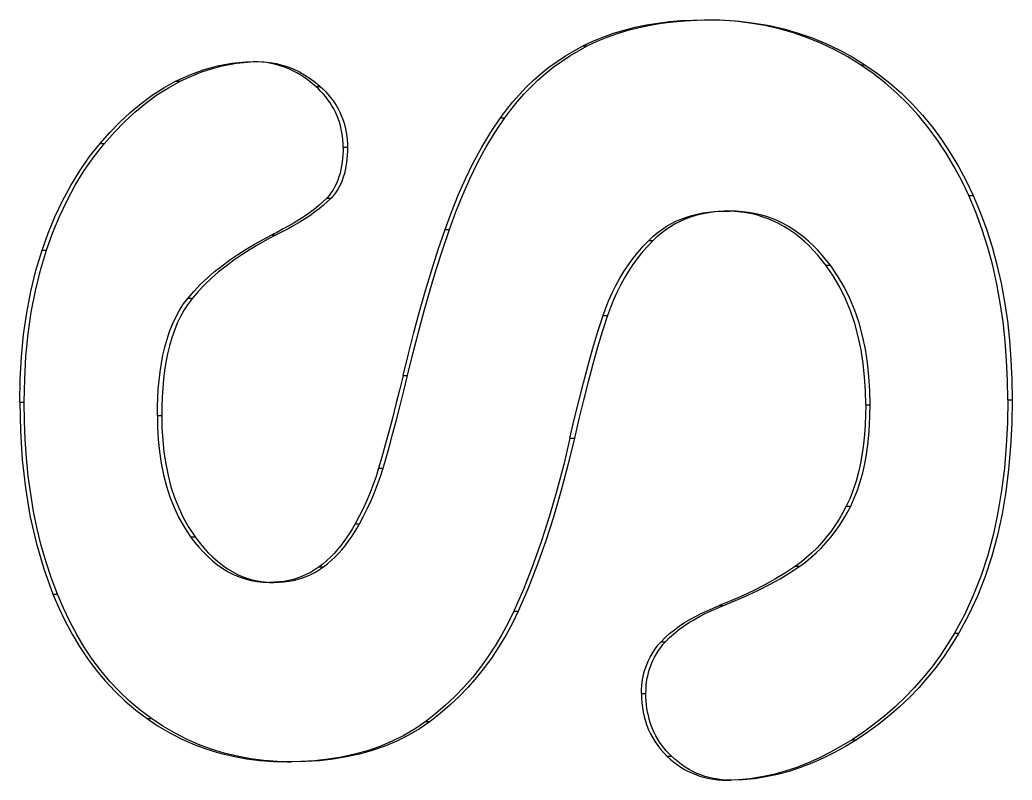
# Model space of a CAD drawing. Extents: x 0 to 203, y 0 to 348.
# Drawn here: x 15.26 to 19.579, y 244.823 to 248.129 of the extents above; entities that cross this region are included whole.
import ezdxf

# ---------------------------------------------------------------- set-up
doc = ezdxf.new("R2010")
doc.units = 0
doc.layers.add('-15N-THT. THIẾT BỊ ĐÓNG MỞ', color=40, linetype='CONTINUOUS')

# ---------------------------------------------------------------- blocks, each defined once
blk = doc.blocks.new('06 - N - SC VSD CHIẾU HÔNG ATV630U07~55N4')
at = {"layer": '-15N-THT. THIẾT BỊ ĐÓNG MỞ'}
for p, q in [((-184.9625, 74.1153), (-184.9122, 74.1214)), ((-184.9464, 74.1149), (-184.8959, 74.1212)), ((-184.9122, 74.1214), (-184.8615, 74.1258)), ((-184.8959, 74.1212), (-184.8445, 74.1256)), ((-184.8615, 74.1258), (-184.8102, 74.1283)), ((-184.8445, 74.1256), (-184.7923, 74.1282)), ((-184.8102, 74.1283), (-184.7586, 74.1291)), ((-184.7923, 74.1282), (-184.7395, 74.1291)), ((-184.6924, 74.1276), (-184.7586, 74.1291)), ((-184.7395, 74.1291), (-184.6728, 74.1276)), ((-184.6268, 74.123), (-184.6924, 74.1276)), ((-184.6728, 74.1276), (-184.6069, 74.1229)), ((-184.5618, 74.1151), (-184.6268, 74.123)), ((-184.6069, 74.1229), (-184.5417, 74.115)), ((-185.1558, 74.0708), (-185.1089, 74.085)), ((-185.1385, 74.0702), (-185.0922, 74.0844)), ((-185.1089, 74.085), (-185.061, 74.0971)), ((-185.0922, 74.0844), (-185.0446, 74.0965)), ((-185.061, 74.0971), (-185.0121, 74.1072)), ((-185.0446, 74.0965), (-184.996, 74.1067)), ((-185.0121, 74.1072), (-184.9625, 74.1153)), ((-184.996, 74.1067), (-184.9464, 74.1149)), ((-184.4976, 74.1041), (-184.5618, 74.1151)), ((-184.5417, 74.115), (-184.4774, 74.1039)), ((-184.4343, 74.0897), (-184.4976, 74.1041)), ((-184.4774, 74.1039), (-184.4141, 74.0894)), ((-184.372, 74.072), (-184.4343, 74.0897)), ((-184.4141, 74.0894), (-184.352, 74.0717)), ((-185.289, 74.0156), (-185.2459, 74.0361)), ((-185.2699, 74.0156), (-185.2275, 74.0358)), ((-185.2459, 74.0361), (-185.2015, 74.0545)), ((-185.2275, 74.0358), (-185.1836, 74.0541)), ((-185.2015, 74.0545), (-185.1558, 74.0708)), ((-185.1836, 74.0541), (-185.1385, 74.0702)), ((-184.3108, 74.0509), (-184.372, 74.072)), ((-184.352, 74.0717), (-184.291, 74.0507)), ((-184.251, 74.0265), (-184.3108, 74.0509)), ((-184.291, 74.0507), (-184.2314, 74.0263)), ((-185.365, 73.9725), (-185.3275, 73.9949)), ((-185.3461, 73.9723), (-185.3085, 73.9948)), ((-185.3275, 73.9949), (-185.289, 74.0156)), ((-185.3085, 73.9948), (-185.2699, 74.0156)), ((-185.289, 74.0156), (-185.2699, 74.0156)), ((-184.1925, 73.9989), (-184.251, 74.0265)), ((-184.2314, 74.0263), (-184.1731, 73.9987)), ((-184.1356, 73.968), (-184.1925, 73.9989)), ((-184.1731, 73.9987), (-184.1164, 73.9679)), ((-186.8174, 73.9406), (-186.7862, 73.9444)), ((-186.7973, 73.9407), (-186.7665, 73.9444)), ((-186.7862, 73.9444), (-186.7552, 73.9467)), ((-186.7665, 73.9444), (-186.7357, 73.9467)), ((-186.7552, 73.9467), (-186.7242, 73.9475)), ((-186.7357, 73.9467), (-186.7051, 73.9475)), ((-186.7042, 73.947), (-186.7242, 73.9475)), ((-186.7242, 73.9475), (-186.7051, 73.9475)), ((-186.7051, 73.9475), (-186.6776, 73.9466)), ((-186.6843, 73.9455), (-186.7042, 73.947)), ((-186.6646, 73.9431), (-186.6843, 73.9455)), ((-186.6776, 73.9466), (-186.6506, 73.9438)), ((-186.6506, 73.9438), (-186.6239, 73.9393)), ((-185.4367, 73.9228), (-185.4014, 73.9484)), ((-185.4177, 73.9227), (-185.3825, 73.9483)), ((-185.4014, 73.9484), (-185.365, 73.9725)), ((-185.3825, 73.9483), (-185.3461, 73.9723)), ((-184.0803, 73.9339), (-184.1356, 73.968)), ((-184.1164, 73.9679), (-184.0611, 73.9339)), ((-187.002, 73.8887), (-186.9717, 73.9005)), ((-186.9818, 73.8891), (-186.9513, 73.901)), ((-186.9717, 73.9005), (-186.9412, 73.9112)), ((-186.9513, 73.901), (-186.9207, 73.9116)), ((-186.9412, 73.9112), (-186.9105, 73.9205)), ((-186.9207, 73.9116), (-186.8899, 73.9209)), ((-186.9105, 73.9205), (-186.8795, 73.9286)), ((-186.8899, 73.9209), (-186.8591, 73.9289)), ((-186.8795, 73.9286), (-186.8485, 73.9353)), ((-186.8591, 73.9289), (-186.8282, 73.9355)), ((-186.8485, 73.9353), (-186.8174, 73.9406)), ((-186.8282, 73.9355), (-186.7973, 73.9407)), ((-186.6451, 73.9397), (-186.6646, 73.9431)), ((-186.6258, 73.9352), (-186.6451, 73.9397)), ((-186.6068, 73.9298), (-186.6258, 73.9352)), ((-186.6239, 73.9393), (-186.5978, 73.9328)), ((-186.588, 73.9233), (-186.6068, 73.9298)), ((-186.5978, 73.9328), (-186.5722, 73.9246)), ((-186.5695, 73.9159), (-186.588, 73.9233)), ((-186.5722, 73.9246), (-186.5472, 73.9146)), ((-186.5514, 73.9075), (-186.5695, 73.9159)), ((-186.5337, 73.8982), (-186.5514, 73.9075)), ((-186.5472, 73.9146), (-186.5228, 73.9028)), ((-186.5228, 73.9028), (-186.4992, 73.8893)), ((-185.4709, 73.8955), (-185.4367, 73.9228)), ((-185.4517, 73.8956), (-185.4177, 73.9227)), ((-184.0251, 73.8957), (-184.0803, 73.9339)), ((-184.0803, 73.9339), (-184.0612, 73.9339)), ((-184.0611, 73.9339), (-184.0064, 73.896)), ((-187.1132, 73.8337), (-187.0615, 73.8618)), ((-187.0932, 73.8342), (-187.0423, 73.8618)), ((-187.0615, 73.8618), (-187.0319, 73.8758)), ((-187.0615, 73.8618), (-187.0423, 73.8618)), ((-187.0423, 73.8618), (-187.0122, 73.876)), ((-187.0319, 73.8758), (-187.002, 73.8887)), ((-187.0122, 73.876), (-186.9818, 73.8891)), ((-186.5164, 73.8881), (-186.5337, 73.8982)), ((-186.4996, 73.8771), (-186.5164, 73.8881)), ((-186.4832, 73.8653), (-186.4996, 73.8771)), ((-186.4992, 73.8893), (-186.4763, 73.8743)), ((-186.4673, 73.8528), (-186.4832, 73.8653)), ((-186.4763, 73.8743), (-186.4541, 73.8577)), ((-186.4541, 73.8577), (-186.4328, 73.8396)), ((-185.5354, 73.8365), (-185.5038, 73.8667)), ((-185.516, 73.8369), (-185.4845, 73.867)), ((-185.5038, 73.8667), (-185.4709, 73.8955)), ((-185.4845, 73.867), (-185.4517, 73.8956)), ((-183.9723, 73.8544), (-184.0251, 73.8957)), ((-184.0064, 73.896), (-183.9539, 73.855)), ((-187.1635, 73.8015), (-187.1132, 73.8337)), ((-187.143, 73.8024), (-187.0932, 73.8342)), ((-186.4519, 73.8396), (-186.4673, 73.8528)), ((-186.4403, 73.8288), (-186.4519, 73.8396)), ((-186.4519, 73.8396), (-186.4328, 73.8396)), ((-186.429, 73.8175), (-186.4403, 73.8288)), ((-186.4328, 73.8396), (-186.4209, 73.8286)), ((-186.4183, 73.8059), (-186.429, 73.8175)), ((-186.4209, 73.8286), (-186.4096, 73.8173)), ((-186.4096, 73.8173), (-186.3989, 73.8056)), ((-185.5656, 73.8049), (-185.5354, 73.8365)), ((-185.5462, 73.8053), (-185.516, 73.8369)), ((-183.9219, 73.8103), (-183.9723, 73.8544)), ((-183.9539, 73.855), (-183.9038, 73.8112)), ((-187.2122, 73.7656), (-187.1635, 73.8015)), ((-187.1914, 73.7669), (-187.143, 73.8024)), ((-186.4081, 73.7939), (-186.4183, 73.8059)), ((-186.3985, 73.7815), (-186.4081, 73.7939)), ((-186.3989, 73.8056), (-186.3886, 73.7935)), ((-186.3895, 73.7687), (-186.3985, 73.7815)), ((-186.3886, 73.7935), (-186.379, 73.781)), ((-186.379, 73.781), (-186.37, 73.7682)), ((-185.6221, 73.738), (-185.5946, 73.7721)), ((-185.6028, 73.7382), (-185.5751, 73.7724)), ((-185.5946, 73.7721), (-185.5656, 73.8049)), ((-185.5751, 73.7724), (-185.5462, 73.8053)), ((-183.8739, 73.7632), (-183.9219, 73.8103)), ((-183.9038, 73.8112), (-183.856, 73.7645)), ((-187.2841, 73.6855), (-187.2385, 73.7278)), ((-187.2593, 73.7263), (-187.2122, 73.7656)), ((-187.2385, 73.7278), (-187.1914, 73.7669)), ((-186.3811, 73.7556), (-186.3895, 73.7687)), ((-186.3734, 73.7421), (-186.3811, 73.7556)), ((-186.3663, 73.7283), (-186.3734, 73.7421)), ((-186.37, 73.7682), (-186.3617, 73.7551)), ((-186.3599, 73.714), (-186.3663, 73.7283)), ((-186.3617, 73.7551), (-186.354, 73.7417)), ((-186.354, 73.7417), (-186.3469, 73.728)), ((-186.3469, 73.728), (-186.3406, 73.7139)), ((-185.6483, 73.7027), (-185.6221, 73.738)), ((-185.6291, 73.7027), (-185.6028, 73.7382)), ((-183.8285, 73.7135), (-183.8739, 73.7632)), ((-183.856, 73.7645), (-183.8107, 73.715)), ((-187.3282, 73.6402), (-187.2841, 73.6855)), ((-187.3046, 73.6841), (-187.2593, 73.7263)), ((-186.3541, 73.6995), (-186.3599, 73.714)), ((-186.349, 73.6846), (-186.3541, 73.6995)), ((-186.3446, 73.6695), (-186.349, 73.6846)), ((-186.3406, 73.7139), (-186.3349, 73.6995)), ((-186.3349, 73.6995), (-186.3298, 73.6847)), ((-186.3298, 73.6847), (-186.3255, 73.6697)), ((-185.6902, 73.6404), (-185.6483, 73.7027)), ((-185.6705, 73.6413), (-185.6291, 73.7027)), ((-185.6483, 73.7027), (-185.6291, 73.7027)), ((-183.7857, 73.6611), (-183.8285, 73.7135)), ((-183.8107, 73.715), (-183.7679, 73.6629)), ((-187.3482, 73.6393), (-187.3046, 73.6841)), ((-186.341, 73.6542), (-186.3446, 73.6695)), ((-186.338, 73.6387), (-186.341, 73.6542)), ((-186.3255, 73.6697), (-186.3218, 73.6545)), ((-186.3218, 73.6545), (-186.3188, 73.639)), ((-185.7093, 73.577), (-185.6705, 73.6413)), ((-183.7455, 73.6063), (-183.7857, 73.6611)), ((-183.7679, 73.6629), (-183.7276, 73.6081)), ((-187.3901, 73.5921), (-187.3482, 73.6393)), ((-187.3709, 73.5921), (-187.3282, 73.6402)), ((-186.3357, 73.6231), (-186.338, 73.6387)), ((-186.3341, 73.6073), (-186.3357, 73.6231)), ((-186.3331, 73.5915), (-186.3341, 73.6073)), ((-186.3188, 73.639), (-186.3165, 73.6234)), ((-186.3165, 73.6234), (-186.3149, 73.6076)), ((-186.3149, 73.6076), (-186.314, 73.5917)), ((-185.7294, 73.5754), (-185.6902, 73.6404)), ((-183.7078, 73.5492), (-183.7455, 73.6063)), ((-183.7276, 73.6081), (-183.6898, 73.5509)), ((-187.4362, 73.5343), (-187.3901, 73.5921)), ((-187.4165, 73.5349), (-187.3709, 73.5921)), ((-187.3901, 73.5921), (-187.3709, 73.5921)), ((-186.333, 73.559), (-186.3338, 73.5424)), ((-186.3328, 73.5757), (-186.3331, 73.5915)), ((-186.3328, 73.5757), (-186.333, 73.559)), ((-186.3328, 73.5757), (-186.3136, 73.5757)), ((-186.3139, 73.5584), (-186.3147, 73.5414)), ((-186.314, 73.5917), (-186.3136, 73.5757)), ((-186.3136, 73.5757), (-186.3139, 73.5584)), ((-185.766, 73.5077), (-185.7294, 73.5754)), ((-185.7458, 73.5098), (-185.7093, 73.577)), ((-187.479, 73.4732), (-187.4362, 73.5343)), ((-187.459, 73.4744), (-187.4165, 73.5349)), ((-186.335, 73.526), (-186.3368, 73.5097)), ((-186.3338, 73.5424), (-186.335, 73.526)), ((-186.316, 73.5246), (-186.3179, 73.5081)), ((-186.3147, 73.5414), (-186.316, 73.5246)), ((-183.6727, 73.4899), (-183.7078, 73.5492)), ((-183.6898, 73.5509), (-183.6544, 73.4913)), ((-187.5184, 73.409), (-187.479, 73.4732)), ((-187.4983, 73.4107), (-187.459, 73.4744)), ((-186.3423, 73.4777), (-186.3461, 73.4621)), ((-186.3393, 73.4936), (-186.3423, 73.4777)), ((-186.3368, 73.5097), (-186.3393, 73.4936)), ((-186.3235, 73.476), (-186.3273, 73.4606)), ((-186.3204, 73.4919), (-186.3235, 73.476)), ((-186.3179, 73.5081), (-186.3204, 73.4919)), ((-185.8001, 73.4379), (-185.766, 73.5077)), ((-185.78, 73.4401), (-185.7458, 73.5098)), ((-183.64, 73.4287), (-183.6727, 73.4899)), ((-183.6544, 73.4913), (-183.6214, 73.4295)), ((-186.3558, 73.432), (-186.3618, 73.4176)), ((-186.3506, 73.4469), (-186.3558, 73.432)), ((-186.3461, 73.4621), (-186.3506, 73.4469)), ((-186.3371, 73.4308), (-186.3431, 73.4166)), ((-186.3318, 73.4455), (-186.3371, 73.4308)), ((-186.3273, 73.4606), (-186.3318, 73.4455)), ((-185.832, 73.3661), (-185.8001, 73.4379)), ((-185.812, 73.3681), (-185.78, 73.4401)), ((-183.6098, 73.3657), (-183.64, 73.4287)), ((-183.6214, 73.4295), (-183.5907, 73.3657)), ((-187.5546, 73.342), (-187.5184, 73.409)), ((-187.5344, 73.344), (-187.4983, 73.4107)), ((-186.3762, 73.3904), (-186.3846, 73.3777)), ((-186.3686, 73.4037), (-186.3762, 73.3904)), ((-186.3618, 73.4176), (-186.3686, 73.4037)), ((-186.3574, 73.3898), (-186.3657, 73.3773)), ((-186.3498, 73.4029), (-186.3574, 73.3898)), ((-186.3431, 73.4166), (-186.3498, 73.4029)), ((-187.5874, 73.2725), (-187.5546, 73.342)), ((-187.5674, 73.2744), (-187.5344, 73.344)), ((-186.4037, 73.3543), (-186.4204, 73.3377)), ((-186.3937, 73.3656), (-186.4037, 73.3543)), ((-186.4037, 73.3543), (-186.3846, 73.3543)), ((-186.3846, 73.3543), (-186.4004, 73.3385)), ((-186.3846, 73.3777), (-186.3937, 73.3656)), ((-186.3747, 73.3654), (-186.3846, 73.3543)), ((-186.3657, 73.3773), (-186.3747, 73.3654)), ((-185.8615, 73.2926), (-185.832, 73.3661)), ((-185.8419, 73.2939), (-185.812, 73.3681)), ((-183.5786, 73.2921), (-183.6098, 73.3657)), ((-183.6098, 73.3657), (-183.5907, 73.3657)), ((-183.5907, 73.3657), (-183.5599, 73.2931)), ((-186.4578, 73.3058), (-186.4783, 73.2905)), ((-186.4385, 73.3216), (-186.4578, 73.3058)), ((-186.4366, 73.3074), (-186.4566, 73.2923)), ((-186.4204, 73.3377), (-186.4385, 73.3216)), ((-186.4178, 73.3228), (-186.4366, 73.3074)), ((-186.4004, 73.3385), (-186.4178, 73.3228)), ((-184.7429, 73.2929), (-184.7181, 73.2955)), ((-184.7181, 73.2955), (-184.693, 73.297)), ((-184.6744, 73.297), (-184.6998, 73.2955)), ((-184.693, 73.297), (-184.6678, 73.2975)), ((-184.6487, 73.2975), (-184.6744, 73.297)), ((-184.6405, 73.2969), (-184.6678, 73.2975)), ((-184.6678, 73.2975), (-184.6487, 73.2975)), ((-184.6214, 73.2969), (-184.6487, 73.2975)), ((-184.6134, 73.2949), (-184.6405, 73.2969)), ((-184.5944, 73.2949), (-184.6214, 73.2969)), ((-187.6169, 73.2008), (-187.5874, 73.2725)), ((-187.5972, 73.2021), (-187.5674, 73.2744)), ((-186.5221, 73.261), (-186.5451, 73.2468)), ((-186.5, 73.2628), (-186.5232, 73.2484)), ((-186.4998, 73.2755), (-186.5221, 73.261)), ((-186.4778, 73.2774), (-186.5, 73.2628)), ((-186.4783, 73.2905), (-186.4998, 73.2755)), ((-186.4566, 73.2923), (-186.4778, 73.2774)), ((-185.8891, 73.2176), (-185.8615, 73.2926)), ((-185.8699, 73.2176), (-185.8419, 73.2939)), ((-184.9057, 73.2421), (-184.8839, 73.253)), ((-184.8659, 73.2526), (-184.8874, 73.2417)), ((-184.8839, 73.253), (-184.8616, 73.2627)), ((-184.8438, 73.2622), (-184.8659, 73.2526)), ((-184.8616, 73.2627), (-184.8387, 73.2712)), ((-184.8211, 73.2707), (-184.8438, 73.2622)), ((-184.8387, 73.2712), (-184.8154, 73.2784)), ((-184.7978, 73.278), (-184.8211, 73.2707)), ((-184.8154, 73.2784), (-184.7916, 73.2844)), ((-184.774, 73.2841), (-184.7978, 73.278)), ((-184.7916, 73.2844), (-184.7674, 73.2892)), ((-184.7497, 73.289), (-184.774, 73.2841)), ((-184.7674, 73.2892), (-184.7429, 73.2929)), ((-184.7249, 73.2928), (-184.7497, 73.289)), ((-184.6998, 73.2955), (-184.7249, 73.2928)), ((-184.5866, 73.2916), (-184.6134, 73.2949)), ((-184.5677, 73.2916), (-184.5944, 73.2949)), ((-184.5601, 73.2868), (-184.5866, 73.2916)), ((-184.5414, 73.2869), (-184.5677, 73.2916)), ((-184.534, 73.2807), (-184.5601, 73.2868)), ((-184.5155, 73.2809), (-184.5414, 73.2869)), ((-184.5083, 73.2732), (-184.534, 73.2807)), ((-184.4901, 73.2734), (-184.5155, 73.2809)), ((-184.4832, 73.2642), (-184.5083, 73.2732)), ((-184.4651, 73.2646), (-184.4901, 73.2734)), ((-184.4586, 73.2539), (-184.4832, 73.2642)), ((-184.4407, 73.2545), (-184.4651, 73.2646)), ((-184.4345, 73.2422), (-184.4586, 73.2539)), ((-184.4168, 73.243), (-184.4407, 73.2545)), ((-183.5508, 73.2166), (-183.5786, 73.2921)), ((-183.5599, 73.2931), (-183.5323, 73.2185)), ((-186.5929, 73.2196), (-186.6175, 73.2065)), ((-186.5719, 73.2205), (-186.5973, 73.207)), ((-186.5687, 73.233), (-186.5929, 73.2196)), ((-186.5472, 73.2343), (-186.5719, 73.2205)), ((-186.5451, 73.2468), (-186.5687, 73.233)), ((-186.5232, 73.2484), (-186.5472, 73.2343)), ((-185.9186, 73.1306), (-185.8891, 73.2176)), ((-185.899, 73.1317), (-185.8699, 73.2176)), ((-185.8891, 73.2176), (-185.8699, 73.2176)), ((-184.9664, 73.2021), (-184.947, 73.2166)), ((-184.9281, 73.2164), (-184.9474, 73.202)), ((-184.947, 73.2166), (-184.9267, 73.2299)), ((-184.9081, 73.2297), (-184.9281, 73.2164)), ((-184.9267, 73.2299), (-184.9057, 73.2421)), ((-184.8874, 73.2417), (-184.9081, 73.2297)), ((-184.4111, 73.2293), (-184.4345, 73.2422)), ((-184.3935, 73.2302), (-184.4168, 73.243)), ((-184.3883, 73.215), (-184.4111, 73.2293)), ((-184.3708, 73.2161), (-184.3935, 73.2302)), ((-184.3662, 73.1995), (-184.3883, 73.215)), ((-184.3487, 73.2007), (-184.3708, 73.2161)), ((-183.5263, 73.1392), (-183.5508, 73.2166)), ((-183.5323, 73.2185), (-183.508, 73.142)), ((-187.6432, 73.1273), (-187.6169, 73.2008)), ((-187.624, 73.1273), (-187.5972, 73.2021)), ((-186.7185, 73.1531), (-186.6809, 73.1738)), ((-186.6626, 73.1734), (-186.7008, 73.1523)), ((-186.6809, 73.1738), (-186.6425, 73.1937)), ((-186.6234, 73.1937), (-186.6626, 73.1734)), ((-186.6175, 73.2065), (-186.6425, 73.1937)), ((-186.6425, 73.1937), (-186.6234, 73.1937)), ((-186.5973, 73.207), (-186.6234, 73.1937)), ((-185.0262, 73.1451), (-185.0025, 73.1698)), ((-184.9834, 73.1698), (-185.0069, 73.1453)), ((-185.0025, 73.1698), (-184.9849, 73.1865)), ((-185.0025, 73.1698), (-184.9834, 73.1698)), ((-184.9849, 73.1865), (-184.9664, 73.2021)), ((-184.9658, 73.1865), (-184.9834, 73.1698)), ((-184.9474, 73.202), (-184.9658, 73.1865)), ((-184.3448, 73.1828), (-184.3662, 73.1995)), ((-184.3273, 73.1841), (-184.3487, 73.2007)), ((-184.3241, 73.1651), (-184.3448, 73.1828)), ((-184.3064, 73.1663), (-184.3273, 73.1841)), ((-184.2862, 73.1474), (-184.3064, 73.1663)), ((-187.6699, 73.0391), (-187.6432, 73.1273)), ((-187.6503, 73.0406), (-187.624, 73.1273)), ((-187.6432, 73.1273), (-187.624, 73.1273)), ((-186.7911, 73.1086), (-186.7553, 73.1313)), ((-186.7379, 73.1303), (-186.7739, 73.1073)), ((-186.7553, 73.1313), (-186.7185, 73.1531)), ((-186.7008, 73.1523), (-186.7379, 73.1303)), ((-185.9467, 73.0421), (-185.9186, 73.1306)), ((-185.927, 73.044), (-185.899, 73.1317)), ((-185.0488, 73.1193), (-185.0262, 73.1451)), ((-185.0069, 73.1453), (-185.0293, 73.1197)), ((-184.3041, 73.1463), (-184.3241, 73.1651)), ((-184.2848, 73.1265), (-184.3041, 73.1463)), ((-184.2666, 73.1275), (-184.2862, 73.1474)), ((-184.2662, 73.1058), (-184.2848, 73.1265)), ((-184.2477, 73.1065), (-184.2666, 73.1275)), ((-183.5051, 73.0603), (-183.5263, 73.1392)), ((-183.508, 73.142), (-183.4868, 73.0637)), ((-186.8597, 73.06), (-186.826, 73.0848)), ((-186.8088, 73.0835), (-186.8423, 73.0586)), ((-186.826, 73.0848), (-186.7911, 73.1086)), ((-186.7739, 73.1073), (-186.8088, 73.0835)), ((-185.0907, 73.0643), (-185.0703, 73.0923)), ((-185.0507, 73.0929), (-185.0711, 73.0651)), ((-185.0703, 73.0923), (-185.0488, 73.1193)), ((-185.0293, 73.1197), (-185.0507, 73.0929)), ((-184.2483, 73.0843), (-184.2662, 73.1058)), ((-184.231, 73.062), (-184.2483, 73.0843)), ((-184.2295, 73.0847), (-184.2477, 73.1065)), ((-184.2119, 73.062), (-184.2295, 73.0847)), ((-187.692, 72.9483), (-187.6699, 73.0391)), ((-187.6722, 72.9509), (-187.6503, 73.0406)), ((-186.8921, 73.0341), (-186.8597, 73.06)), ((-186.8423, 73.0586), (-186.8745, 73.0328)), ((-185.9737, 72.9522), (-185.9467, 73.0421)), ((-185.9539, 72.9545), (-185.927, 73.044)), ((-185.1101, 73.0353), (-185.0907, 73.0643)), ((-185.0711, 73.0651), (-185.0903, 73.0363)), ((-184.1991, 73.0157), (-184.231, 73.062)), ((-184.231, 73.062), (-184.2119, 73.062)), ((-184.1803, 73.0162), (-184.2119, 73.062)), ((-183.4871, 72.9799), (-183.5051, 73.0603)), ((-183.4868, 73.0637), (-183.4687, 72.9838)), ((-186.9528, 72.979), (-186.9232, 73.0071)), ((-186.9052, 73.006), (-186.9344, 72.9782)), ((-186.9232, 73.0071), (-186.8921, 73.0341)), ((-186.8745, 73.0328), (-186.9052, 73.006)), ((-185.1452, 72.9744), (-185.1282, 73.0053)), ((-185.1282, 73.0053), (-185.1101, 73.0353)), ((-185.1085, 73.0065), (-185.1255, 72.9756)), ((-185.0903, 73.0363), (-185.1085, 73.0065)), ((-184.1706, 72.967), (-184.1991, 73.0157)), ((-184.1521, 72.9681), (-184.1803, 73.0162)), ((-187.6899, 72.8586), (-187.6722, 72.9509)), ((-186.9808, 72.9498), (-186.9528, 72.979)), ((-186.9344, 72.9782), (-186.9621, 72.9494)), ((-185.9996, 72.8612), (-185.9737, 72.9522)), ((-185.9798, 72.8635), (-185.9539, 72.9545)), ((-185.161, 72.9427), (-185.1452, 72.9744)), ((-185.1255, 72.9756), (-185.1413, 72.9439)), ((-184.1455, 72.9161), (-184.1706, 72.967)), ((-184.1271, 72.9178), (-184.1521, 72.9681)), ((-183.4721, 72.8982), (-183.4871, 72.9799)), ((-183.4687, 72.9838), (-183.4536, 72.9024)), ((-187.7097, 72.8552), (-187.692, 72.9483)), ((-187.0269, 72.8936), (-187.0072, 72.9195)), ((-187.0072, 72.9195), (-186.9808, 72.9498)), ((-187.0072, 72.9195), (-186.988, 72.9195)), ((-186.988, 72.9195), (-187.007, 72.8946)), ((-186.9621, 72.9494), (-186.988, 72.9195)), ((-185.1889, 72.8772), (-185.1755, 72.9103)), ((-185.1755, 72.9103), (-185.161, 72.9427)), ((-185.156, 72.9113), (-185.1695, 72.8778)), ((-185.1413, 72.9439), (-185.156, 72.9113)), ((-184.1238, 72.8631), (-184.1455, 72.9161)), ((-184.1055, 72.8655), (-184.1271, 72.9178)), ((-187.0608, 72.8367), (-187.0447, 72.866)), ((-187.0447, 72.866), (-187.0269, 72.8936)), ((-187.0244, 72.8679), (-187.0402, 72.8396)), ((-187.007, 72.8946), (-187.0244, 72.8679)), ((-185.2011, 72.8435), (-185.1889, 72.8772)), ((-185.1695, 72.8778), (-185.1819, 72.8435)), ((-184.087, 72.8113), (-184.1055, 72.8655)), ((-183.4601, 72.8155), (-183.4721, 72.8982)), ((-183.4536, 72.9024), (-183.4415, 72.8197)), ((-187.7231, 72.7601), (-187.7097, 72.8552)), ((-187.7035, 72.7637), (-187.6899, 72.8586)), ((-187.0752, 72.8059), (-187.0608, 72.8367)), ((-187.0402, 72.8396), (-187.0544, 72.8097)), ((-186.0244, 72.7691), (-185.9996, 72.8612)), ((-186.0048, 72.771), (-185.9798, 72.8635)), ((-185.2236, 72.7743), (-185.2011, 72.8435)), ((-185.1819, 72.8435), (-185.2037, 72.7769)), ((-185.2011, 72.8435), (-185.1819, 72.8435)), ((-184.1054, 72.8083), (-184.1238, 72.8631)), ((-187.0879, 72.7738), (-187.0752, 72.8059)), ((-187.0671, 72.7783), (-187.0783, 72.7457)), ((-187.0544, 72.8097), (-187.0671, 72.7783)), ((-184.0902, 72.7518), (-184.1054, 72.8083)), ((-184.0718, 72.7553), (-184.087, 72.8113)), ((-183.451, 72.7319), (-183.4601, 72.8155)), ((-183.4415, 72.8197), (-183.4322, 72.7357)), ((-187.7324, 72.6633), (-187.7231, 72.7601)), ((-187.713, 72.6665), (-187.7035, 72.7637)), ((-187.1087, 72.7062), (-187.0991, 72.7405)), ((-187.0991, 72.7405), (-187.0879, 72.7738)), ((-187.0783, 72.7457), (-187.0881, 72.7118)), ((-186.0484, 72.6761), (-186.0244, 72.7691)), ((-186.029, 72.6773), (-186.0048, 72.771)), ((-185.2454, 72.702), (-185.2236, 72.7743)), ((-185.2037, 72.7769), (-185.225, 72.7063)), ((-184.0781, 72.6941), (-184.0902, 72.7518)), ((-184.0596, 72.6977), (-184.0718, 72.7553)), ((-183.4322, 72.7357), (-183.4257, 72.6506)), ((-187.117, 72.6709), (-187.1087, 72.7062)), ((-187.0881, 72.7118), (-187.0966, 72.6768)), ((-185.2665, 72.627), (-185.2454, 72.702)), ((-185.225, 72.7063), (-185.2459, 72.6322)), ((-184.069, 72.6353), (-184.0781, 72.6941)), ((-184.0503, 72.6387), (-184.0596, 72.6977)), ((-183.4446, 72.6476), (-183.451, 72.7319)), ((-187.7379, 72.5652), (-187.7324, 72.6633)), ((-187.7186, 72.5672), (-187.713, 72.6665)), ((-187.1238, 72.6349), (-187.117, 72.6709)), ((-187.0966, 72.6768), (-187.1037, 72.6408)), ((-186.0717, 72.5823), (-186.0484, 72.6761)), ((-186.0526, 72.5823), (-186.029, 72.6773)), ((-183.4409, 72.5627), (-183.4446, 72.6476)), ((-183.4257, 72.6506), (-183.4218, 72.5644)), ((-187.1294, 72.5983), (-187.1238, 72.6349)), ((-187.1037, 72.6408), (-187.1095, 72.604)), ((-185.287, 72.55), (-185.2665, 72.627)), ((-185.2459, 72.6322), (-185.2665, 72.5551)), ((-184.0628, 72.5757), (-184.069, 72.6353)), ((-184.0439, 72.5785), (-184.0503, 72.6387)), ((-187.7397, 72.466), (-187.7379, 72.5652)), ((-187.7205, 72.466), (-187.7186, 72.5672)), ((-187.1339, 72.5612), (-187.1294, 72.5983)), ((-187.1142, 72.5663), (-187.1177, 72.5279)), ((-187.1095, 72.604), (-187.1142, 72.5663)), ((-186.0717, 72.5823), (-186.0872, 72.5194)), ((-186.0717, 72.5823), (-186.0526, 72.5823)), ((-186.0688, 72.5163), (-186.0526, 72.5823)), ((-184.0592, 72.5154), (-184.0628, 72.5757)), ((-184.0401, 72.517), (-184.0439, 72.5785)), ((-183.4397, 72.4773), (-183.4409, 72.5627)), ((-183.4218, 72.5644), (-183.4206, 72.4773)), ((-187.1395, 72.4858), (-187.1372, 72.5236)), ((-187.1372, 72.5236), (-187.1339, 72.5612)), ((-187.1177, 72.5279), (-187.1201, 72.4889)), ((-186.0872, 72.5194), (-186.1027, 72.4575)), ((-185.3069, 72.4713), (-185.287, 72.55)), ((-185.2665, 72.5551), (-185.2867, 72.4755)), ((-187.1408, 72.4476), (-187.1395, 72.4858)), ((-187.1201, 72.4889), (-187.1215, 72.4493)), ((-186.0848, 72.4522), (-186.0688, 72.5163)), ((-185.2867, 72.4755), (-185.3066, 72.3936)), ((-184.058, 72.4546), (-184.0592, 72.5154)), ((-184.0389, 72.4546), (-184.0401, 72.517)), ((-183.4397, 72.4773), (-183.4412, 72.3772)), ((-183.4397, 72.4773), (-183.4206, 72.4773)), ((-183.4206, 72.4773), (-183.4222, 72.3747)), ((-187.7397, 72.466), (-187.7371, 72.3404)), ((-187.7397, 72.466), (-187.7205, 72.466)), ((-187.7194, 72.3843), (-187.7205, 72.466)), ((-187.1412, 72.4092), (-187.1408, 72.4476)), ((-187.1215, 72.4493), (-187.122, 72.4092)), ((-186.1027, 72.4575), (-186.1182, 72.3968)), ((-186.1007, 72.3902), (-186.0848, 72.4522)), ((-185.3263, 72.3911), (-185.3069, 72.4713)), ((-184.058, 72.4546), (-184.0585, 72.4114)), ((-184.058, 72.4546), (-184.0389, 72.4546)), ((-184.0395, 72.4101), (-184.0389, 72.4546)), ((-187.1412, 72.4092), (-187.1402, 72.3564)), ((-187.1412, 72.4092), (-187.122, 72.4092)), ((-187.122, 72.4092), (-187.121, 72.3549)), ((-186.1182, 72.3968), (-186.1337, 72.3377)), ((-186.1163, 72.331), (-186.1007, 72.3902)), ((-185.3452, 72.3098), (-185.3263, 72.3911)), ((-185.3066, 72.3936), (-185.3261, 72.3098)), ((-184.0585, 72.4114), (-184.0603, 72.3686)), ((-184.0413, 72.3662), (-184.0395, 72.4101)), ((-187.7162, 72.3036), (-187.7194, 72.3843)), ((-187.1402, 72.3564), (-187.1372, 72.3041)), ((-187.121, 72.3549), (-187.1178, 72.3015)), ((-184.0603, 72.3686), (-184.0632, 72.3261)), ((-184.0444, 72.323), (-184.0413, 72.3662)), ((-183.4412, 72.3772), (-183.446, 72.2779)), ((-183.4222, 72.3747), (-183.4272, 72.2736)), ((-187.7371, 72.3404), (-187.7292, 72.2162)), ((-187.7106, 72.2238), (-187.7162, 72.3036)), ((-187.1372, 72.3041), (-187.132, 72.2523)), ((-186.1337, 72.3377), (-186.149, 72.2809)), ((-186.1313, 72.2753), (-186.1163, 72.331)), ((-185.3452, 72.3098), (-185.3726, 72.195)), ((-185.3261, 72.3098), (-185.3542, 72.1924)), ((-185.3452, 72.3098), (-185.3261, 72.3098)), ((-184.0632, 72.3261), (-184.0675, 72.2841)), ((-184.0488, 72.2806), (-184.0444, 72.323)), ((-187.1178, 72.3015), (-187.1124, 72.2491)), ((-186.149, 72.2809), (-186.1638, 72.2274)), ((-186.1456, 72.2241), (-186.1313, 72.2753)), ((-184.0675, 72.2841), (-184.0732, 72.2427)), ((-184.0546, 72.239), (-184.0488, 72.2806)), ((-183.446, 72.2779), (-183.4543, 72.1797)), ((-183.4272, 72.2736), (-183.4358, 72.1741)), ((-187.7292, 72.2162), (-187.7154, 72.0937)), ((-187.7028, 72.145), (-187.7106, 72.2238)), ((-187.132, 72.2523), (-187.1244, 72.2012)), ((-187.1124, 72.2491), (-187.1047, 72.1978)), ((-186.1638, 72.2274), (-186.1779, 72.1789)), ((-186.1588, 72.1789), (-186.1456, 72.2241)), ((-184.0732, 72.2427), (-184.0804, 72.2019)), ((-184.062, 72.1985), (-184.0546, 72.239)), ((-187.1244, 72.2012), (-187.1144, 72.151)), ((-187.1047, 72.1978), (-187.0945, 72.1477)), ((-186.1779, 72.1789), (-186.1892, 72.1434)), ((-186.1779, 72.1789), (-186.1588, 72.1789)), ((-186.17, 72.1435), (-186.1588, 72.1789)), ((-185.3726, 72.195), (-185.4024, 72.0822)), ((-185.3542, 72.1924), (-185.3844, 72.0779)), ((-184.0804, 72.2019), (-184.0893, 72.1621)), ((-184.0709, 72.159), (-184.062, 72.1985)), ((-183.4543, 72.1797), (-183.4664, 72.0828)), ((-183.4358, 72.1741), (-183.4482, 72.0765)), ((-187.6925, 72.0674), (-187.7028, 72.145)), ((-187.1144, 72.151), (-187.1017, 72.1019)), ((-187.0945, 72.1477), (-187.0818, 72.099)), ((-186.1892, 72.1434), (-186.2016, 72.1082)), ((-186.1823, 72.1085), (-186.17, 72.1435)), ((-184.0893, 72.1621), (-184.0998, 72.1232)), ((-184.0814, 72.1207), (-184.0709, 72.159)), ((-187.7154, 72.0937), (-187.6955, 71.9734)), ((-187.1017, 72.1019), (-187.0864, 72.0542)), ((-187.0818, 72.099), (-187.0664, 72.0518)), ((-186.2016, 72.1082), (-186.2152, 72.0734)), ((-186.1959, 72.0737), (-186.1823, 72.1085)), ((-184.0998, 72.1232), (-184.1121, 72.0856)), ((-184.0937, 72.0838), (-184.0814, 72.1207)), ((-187.6797, 71.9911), (-187.6925, 72.0674)), ((-187.0864, 72.0542), (-187.0682, 72.0081)), ((-187.0664, 72.0518), (-187.0483, 72.0063)), ((-186.2152, 72.0734), (-186.23, 72.0389)), ((-186.2106, 72.0393), (-186.1959, 72.0737)), ((-185.4024, 72.0822), (-185.4344, 71.9715)), ((-185.3844, 72.0779), (-185.4168, 71.9664)), ((-184.1263, 72.0492), (-184.1425, 72.0144)), ((-184.1121, 72.0856), (-184.1263, 72.0492)), ((-184.1234, 72.0144), (-184.1076, 72.0483)), ((-184.1076, 72.0483), (-184.0937, 72.0838)), ((-183.4664, 72.0828), (-183.4823, 71.9873)), ((-183.4482, 72.0765), (-183.4645, 71.9808)), ((-187.0682, 72.0081), (-187.0472, 71.9639)), ((-187.0483, 72.0063), (-187.0274, 71.9626)), ((-186.2458, 72.0047), (-186.2627, 71.9709)), ((-186.23, 72.0389), (-186.2458, 72.0047)), ((-186.2435, 71.9712), (-186.2265, 72.0051)), ((-186.2265, 72.0051), (-186.2106, 72.0393)), ((-184.1425, 72.0144), (-184.1576, 71.986)), ((-184.1425, 72.0144), (-184.1234, 72.0144)), ((-184.1388, 71.9855), (-184.1234, 72.0144)), ((-187.6955, 71.9734), (-187.6691, 71.8558)), ((-187.6644, 71.916), (-187.6797, 71.9911)), ((-187.0472, 71.9639), (-187.0234, 71.9216)), ((-187.0274, 71.9626), (-187.0038, 71.9209)), ((-186.2627, 71.9709), (-186.2807, 71.9375)), ((-186.2615, 71.9375), (-186.2435, 71.9712)), ((-185.4344, 71.9715), (-185.4691, 71.8634)), ((-185.4168, 71.9664), (-185.4516, 71.8584)), ((-184.1737, 71.9582), (-184.1908, 71.9314)), ((-184.1576, 71.986), (-184.1737, 71.9582)), ((-184.1723, 71.9304), (-184.1551, 71.9574)), ((-184.1551, 71.9574), (-184.1388, 71.9855)), ((-183.4823, 71.9873), (-183.5024, 71.8936)), ((-183.4645, 71.9808), (-183.4848, 71.8874)), ((-187.6465, 71.8425), (-187.6644, 71.916)), ((-187.0234, 71.9216), (-186.9965, 71.8813)), ((-187.0038, 71.9209), (-186.9773, 71.8813)), ((-186.292, 71.9176), (-186.3039, 71.8981)), ((-186.2807, 71.9375), (-186.292, 71.9176)), ((-186.2851, 71.8976), (-186.2731, 71.9173)), ((-186.2807, 71.9375), (-186.2615, 71.9375)), ((-186.2731, 71.9173), (-186.2615, 71.9375)), ((-184.1908, 71.9314), (-184.209, 71.9053)), ((-184.1906, 71.9043), (-184.1723, 71.9304)), ((-186.9965, 71.8813), (-186.9792, 71.8583)), ((-186.9965, 71.8813), (-186.9773, 71.8813)), ((-186.9773, 71.8813), (-186.9594, 71.8576)), ((-186.3164, 71.8792), (-186.3294, 71.8607)), ((-186.3039, 71.8981), (-186.3164, 71.8792)), ((-186.3107, 71.86), (-186.2977, 71.8785)), ((-186.2977, 71.8785), (-186.2851, 71.8976)), ((-184.2282, 71.8803), (-184.2484, 71.8562)), ((-184.2299, 71.8555), (-184.2097, 71.8794)), ((-184.209, 71.9053), (-184.2282, 71.8803)), ((-184.2097, 71.8794), (-184.1906, 71.9043)), ((-183.5024, 71.8936), (-183.5269, 71.8018)), ((-183.4848, 71.8874), (-183.5095, 71.7964)), ((-187.6691, 71.8558), (-187.6359, 71.7417)), ((-187.6258, 71.7704), (-187.6465, 71.8425)), ((-186.9792, 71.8583), (-186.9609, 71.8361)), ((-186.9609, 71.8361), (-186.9418, 71.815)), ((-186.9594, 71.8576), (-186.9407, 71.8349)), ((-186.9407, 71.8349), (-186.9212, 71.8134)), ((-186.343, 71.8428), (-186.3572, 71.8255)), ((-186.3294, 71.8607), (-186.343, 71.8428)), ((-186.3385, 71.8249), (-186.3244, 71.8421)), ((-186.3244, 71.8421), (-186.3107, 71.86)), ((-185.4691, 71.8634), (-185.5064, 71.758)), ((-185.4516, 71.8584), (-185.4888, 71.754)), ((-184.2697, 71.8332), (-184.2919, 71.8114)), ((-184.2731, 71.811), (-184.251, 71.8327)), ((-184.2484, 71.8562), (-184.2697, 71.8332)), ((-184.251, 71.8327), (-184.2299, 71.8555)), ((-186.9418, 71.815), (-186.9218, 71.795)), ((-186.9218, 71.795), (-186.9009, 71.7762)), ((-186.9212, 71.8134), (-186.901, 71.7933)), ((-186.901, 71.7933), (-186.88, 71.7746)), ((-186.3874, 71.793), (-186.4034, 71.7779)), ((-186.372, 71.8089), (-186.3874, 71.793)), ((-186.3845, 71.7777), (-186.3686, 71.7927)), ((-186.3572, 71.8255), (-186.372, 71.8089)), ((-186.3686, 71.7927), (-186.3533, 71.8084)), ((-186.3533, 71.8084), (-186.3385, 71.8249)), ((-184.315, 71.7907), (-184.339, 71.7712)), ((-184.32, 71.7712), (-184.2961, 71.7905)), ((-184.2919, 71.8114), (-184.315, 71.7907)), ((-184.2961, 71.7905), (-184.2731, 71.811)), ((-183.5269, 71.8018), (-183.556, 71.7125)), ((-183.5095, 71.7964), (-183.5385, 71.708)), ((-187.6359, 71.7417), (-187.5955, 71.6314)), ((-187.6025, 71.7), (-187.6258, 71.7704)), ((-186.9009, 71.7762), (-186.8791, 71.7588)), ((-186.88, 71.7746), (-186.8583, 71.7574)), ((-186.8791, 71.7588), (-186.8566, 71.743)), ((-186.8583, 71.7574), (-186.8359, 71.7419)), ((-186.8566, 71.743), (-186.8332, 71.7289)), ((-186.8359, 71.7419), (-186.8127, 71.7281)), ((-186.4372, 71.7501), (-186.4541, 71.7383)), ((-186.42, 71.7636), (-186.4372, 71.7501)), ((-186.4372, 71.7501), (-186.4181, 71.7501)), ((-186.4349, 71.7383), (-186.4181, 71.7501)), ((-186.4034, 71.7779), (-186.42, 71.7636)), ((-186.4181, 71.7501), (-186.401, 71.7635)), ((-186.401, 71.7635), (-186.3845, 71.7777)), ((-185.5064, 71.758), (-185.5465, 71.656)), ((-185.4888, 71.754), (-185.5284, 71.6537)), ((-184.3639, 71.753), (-184.4064, 71.7247)), ((-184.3864, 71.7253), (-184.3448, 71.753)), ((-184.339, 71.7712), (-184.3639, 71.753)), ((-184.3639, 71.753), (-184.3447, 71.753)), ((-184.3448, 71.753), (-184.32, 71.7712)), ((-187.5763, 71.6314), (-187.6025, 71.7)), ((-186.8332, 71.7289), (-186.8092, 71.7166)), ((-186.8127, 71.7281), (-186.7889, 71.7161)), ((-186.8092, 71.7166), (-186.7846, 71.7062)), ((-186.7889, 71.7161), (-186.7644, 71.7058)), ((-186.7846, 71.7062), (-186.7593, 71.6977)), ((-186.7644, 71.7058), (-186.7393, 71.6974)), ((-186.7593, 71.6977), (-186.7334, 71.6911)), ((-186.7393, 71.6974), (-186.7137, 71.6909)), ((-186.5285, 71.7021), (-186.5486, 71.696)), ((-186.5288, 71.6961), (-186.5089, 71.7022)), ((-186.509, 71.7095), (-186.5285, 71.7021)), ((-186.49, 71.718), (-186.509, 71.7095)), ((-186.5089, 71.7022), (-186.4895, 71.7096)), ((-186.4717, 71.7276), (-186.49, 71.718)), ((-186.4895, 71.7096), (-186.4706, 71.718)), ((-186.4541, 71.7383), (-186.4717, 71.7276)), ((-186.4706, 71.718), (-186.4524, 71.7276)), ((-186.4524, 71.7276), (-186.4349, 71.7383)), ((-184.4509, 71.6979), (-184.4972, 71.6723)), ((-184.4762, 71.6733), (-184.4302, 71.6987)), ((-184.4064, 71.7247), (-184.4509, 71.6979)), ((-184.4302, 71.6987), (-184.3864, 71.7253)), ((-183.556, 71.7125), (-183.5898, 71.6257)), ((-183.5385, 71.708), (-183.572, 71.6226)), ((-186.7334, 71.6911), (-186.7071, 71.6864)), ((-186.7137, 71.6909), (-186.6876, 71.6863)), ((-186.7071, 71.6864), (-186.6803, 71.6836)), ((-186.6876, 71.6863), (-186.6611, 71.6836)), ((-186.6803, 71.6836), (-186.6533, 71.6827)), ((-186.6611, 71.6836), (-186.6342, 71.6827)), ((-186.6319, 71.6832), (-186.6533, 71.6827)), ((-186.6533, 71.6827), (-186.6342, 71.6827)), ((-186.6342, 71.6827), (-186.6124, 71.6832)), ((-186.6107, 71.6847), (-186.6319, 71.6832)), ((-186.6124, 71.6832), (-186.5909, 71.6847)), ((-186.5898, 71.6873), (-186.6107, 71.6847)), ((-186.5909, 71.6847), (-186.5699, 71.6874)), ((-186.569, 71.6911), (-186.5898, 71.6873)), ((-186.5699, 71.6874), (-186.5491, 71.6912)), ((-186.5486, 71.696), (-186.569, 71.6911)), ((-186.5491, 71.6912), (-186.5288, 71.6961)), ((-185.5465, 71.656), (-185.5897, 71.5578)), ((-184.4972, 71.6723), (-184.545, 71.648)), ((-184.524, 71.6489), (-184.4762, 71.6733)), ((-187.5955, 71.6314), (-187.57, 71.572)), ((-187.5955, 71.6314), (-187.5763, 71.6314)), ((-187.5503, 71.571), (-187.5763, 71.6314)), ((-185.5284, 71.6537), (-185.5705, 71.5578)), ((-184.5941, 71.6249), (-184.6444, 71.6029)), ((-184.6243, 71.6033), (-184.5734, 71.6256)), ((-184.545, 71.648), (-184.5941, 71.6249)), ((-184.5734, 71.6256), (-184.524, 71.6489)), ((-183.5898, 71.6257), (-183.6284, 71.5418)), ((-183.572, 71.6226), (-183.6101, 71.5402)), ((-187.57, 71.572), (-187.5422, 71.5142)), ((-187.5222, 71.5125), (-187.5503, 71.571)), ((-184.7482, 71.5597), (-184.7221, 71.5711)), ((-184.7304, 71.5591), (-184.7038, 71.5708)), ((-184.7221, 71.5711), (-184.6956, 71.5819)), ((-184.7038, 71.5708), (-184.6765, 71.5819)), ((-184.6444, 71.6029), (-184.6956, 71.5819)), ((-184.6956, 71.5819), (-184.6765, 71.5819)), ((-184.6765, 71.5819), (-184.6243, 71.6033)), ((-185.5897, 71.5578), (-185.6148, 71.5062)), ((-185.5705, 71.5578), (-185.596, 71.5055)), ((-185.5897, 71.5578), (-185.5705, 71.5578)), ((-184.823, 71.5217), (-184.7987, 71.535)), ((-184.8059, 71.5205), (-184.7815, 71.534)), ((-184.7987, 71.535), (-184.7737, 71.5477)), ((-184.7815, 71.534), (-184.7563, 71.5469)), ((-184.7737, 71.5477), (-184.7482, 71.5597)), ((-184.7563, 71.5469), (-184.7304, 71.5591)), ((-183.6284, 71.5418), (-183.672, 71.4612)), ((-183.6101, 71.5402), (-183.6529, 71.4612)), ((-187.5422, 71.5142), (-187.5122, 71.458)), ((-187.4919, 71.456), (-187.5222, 71.5125)), ((-185.6148, 71.5062), (-185.6419, 71.456)), ((-185.596, 71.5055), (-185.6234, 71.4548)), ((-184.8909, 71.4769), (-184.8693, 71.4926)), ((-184.8731, 71.4759), (-184.8518, 71.4915)), ((-184.8693, 71.4926), (-184.8466, 71.5076)), ((-184.8518, 71.4915), (-184.8293, 71.5064)), ((-184.8466, 71.5076), (-184.823, 71.5217)), ((-184.8293, 71.5064), (-184.8059, 71.5205)), ((-187.5122, 71.458), (-187.4798, 71.4038)), ((-187.4593, 71.4016), (-187.4919, 71.456)), ((-185.6419, 71.456), (-185.671, 71.407)), ((-185.6234, 71.4548), (-185.6527, 71.4056)), ((-184.9486, 71.4244), (-184.9307, 71.4428)), ((-184.9307, 71.4428), (-184.9115, 71.4603)), ((-184.9295, 71.4244), (-184.912, 71.4424)), ((-184.912, 71.4424), (-184.8932, 71.4596)), ((-184.9115, 71.4603), (-184.8909, 71.4769)), ((-184.8932, 71.4596), (-184.8731, 71.4759)), ((-183.672, 71.4612), (-183.7028, 71.4108)), ((-183.6529, 71.4612), (-183.6839, 71.4105)), ((-183.672, 71.4612), (-183.6529, 71.4612)), ((-187.4798, 71.4038), (-187.4451, 71.3516)), ((-187.4244, 71.3495), (-187.4593, 71.4016)), ((-185.671, 71.407), (-185.7021, 71.3595)), ((-185.6527, 71.4056), (-185.6838, 71.3581)), ((-184.9789, 71.386), (-184.9695, 71.3992)), ((-184.9695, 71.3992), (-184.9594, 71.412)), ((-184.9599, 71.3858), (-184.9504, 71.3991)), ((-184.9594, 71.412), (-184.9486, 71.4244)), ((-184.9504, 71.3991), (-184.9403, 71.412)), ((-184.9486, 71.4244), (-184.9295, 71.4244)), ((-184.9403, 71.412), (-184.9295, 71.4244)), ((-183.7028, 71.4108), (-183.7356, 71.3619)), ((-183.6839, 71.4105), (-183.7168, 71.3615)), ((-185.7021, 71.3595), (-185.7351, 71.3137)), ((-185.6838, 71.3581), (-185.7168, 71.3124)), ((-185.0031, 71.3436), (-184.9958, 71.3582)), ((-184.9958, 71.3582), (-184.9877, 71.3723)), ((-184.9877, 71.3723), (-184.9789, 71.386)), ((-184.9841, 71.3434), (-184.9768, 71.3579)), ((-184.9768, 71.3579), (-184.9687, 71.3721)), ((-184.9687, 71.3721), (-184.9599, 71.3858)), ((-183.7356, 71.3619), (-183.7705, 71.3145)), ((-183.7168, 71.3615), (-183.7516, 71.3141)), ((-187.4451, 71.3516), (-187.4079, 71.3016)), ((-187.3872, 71.2997), (-187.4244, 71.3495)), ((-185.7351, 71.3137), (-185.7701, 71.2695)), ((-185.7168, 71.3124), (-185.7516, 71.2685)), ((-185.0204, 71.2978), (-185.0154, 71.3134)), ((-185.0154, 71.3134), (-185.0096, 71.3287)), ((-185.0096, 71.3287), (-185.0031, 71.3436)), ((-185.0013, 71.2978), (-184.9964, 71.3133)), ((-184.9964, 71.3133), (-184.9906, 71.3285)), ((-184.9906, 71.3285), (-184.9841, 71.3434)), ((-183.7705, 71.3145), (-183.8075, 71.2687)), ((-183.7516, 71.3141), (-183.7885, 71.2684)), ((-187.4079, 71.3016), (-187.3683, 71.254)), ((-187.3477, 71.2524), (-187.3872, 71.2997)), ((-185.7701, 71.2695), (-185.807, 71.2272)), ((-185.7516, 71.2685), (-185.7884, 71.2265)), ((-185.0305, 71.2496), (-185.0279, 71.2659)), ((-185.0279, 71.2659), (-185.0245, 71.2819)), ((-185.0245, 71.2819), (-185.0204, 71.2978)), ((-185.0114, 71.25), (-185.0088, 71.2662)), ((-185.0088, 71.2662), (-185.0055, 71.2821)), ((-185.0055, 71.2821), (-185.0013, 71.2978)), ((-183.8075, 71.2687), (-183.8464, 71.2245)), ((-183.7885, 71.2684), (-183.8272, 71.2244)), ((-187.3683, 71.254), (-187.3263, 71.209)), ((-187.3058, 71.2077), (-187.3477, 71.2524)), ((-185.807, 71.2272), (-185.8458, 71.1868)), ((-185.7884, 71.2265), (-185.827, 71.1864)), ((-185.0334, 71.2168), (-185.0323, 71.2333)), ((-185.0323, 71.2333), (-185.0305, 71.2496)), ((-185.0142, 71.217), (-185.0132, 71.2336)), ((-185.0132, 71.2336), (-185.0114, 71.25)), ((-183.8464, 71.2245), (-183.8872, 71.1821)), ((-183.8272, 71.2244), (-183.8679, 71.1822)), ((-187.3263, 71.209), (-187.2818, 71.1666)), ((-187.2618, 71.1657), (-187.3058, 71.2077)), ((-185.8458, 71.1868), (-185.8863, 71.1485)), ((-185.827, 71.1864), (-185.8674, 71.1483)), ((-185.0337, 71.2002), (-185.0334, 71.2168)), ((-185.0337, 71.2002), (-185.0333, 71.1796)), ((-185.0337, 71.2002), (-185.0146, 71.2002)), ((-185.0333, 71.1796), (-185.0319, 71.159)), ((-185.0146, 71.2002), (-185.0142, 71.217)), ((-185.0143, 71.1836), (-185.0146, 71.2002)), ((-185.0135, 71.1672), (-185.0143, 71.1836)), ((-183.8872, 71.1821), (-183.9299, 71.1416)), ((-183.8679, 71.1822), (-183.9104, 71.1419)), ((-187.2818, 71.1666), (-187.2351, 71.1269)), ((-187.2154, 71.1265), (-187.2618, 71.1657)), ((-185.8863, 71.1485), (-185.9286, 71.1122)), ((-185.8674, 71.1483), (-185.9095, 71.1122)), ((-185.0319, 71.159), (-185.0296, 71.1387)), ((-185.0296, 71.1387), (-185.0263, 71.1186)), ((-185.012, 71.1509), (-185.0135, 71.1672)), ((-185.01, 71.1349), (-185.012, 71.1509)), ((-183.9299, 71.1416), (-183.9744, 71.1029)), ((-183.9104, 71.1419), (-183.9548, 71.1033)), ((-187.2351, 71.1269), (-187.1861, 71.0902)), ((-187.1669, 71.0902), (-187.2154, 71.1265)), ((-185.9286, 71.1122), (-185.9726, 71.0782)), ((-185.9095, 71.1122), (-185.9534, 71.0782)), ((-185.0263, 71.1186), (-185.022, 71.0988)), ((-185.022, 71.0988), (-185.0167, 71.0793)), ((-185.0073, 71.119), (-185.01, 71.1349)), ((-185.0041, 71.1034), (-185.0073, 71.119)), ((-185.0001, 71.088), (-185.0041, 71.1034)), ((-183.9744, 71.1029), (-184.0206, 71.0662)), ((-183.9548, 71.1033), (-184.001, 71.0666)), ((-187.1861, 71.0902), (-187.1371, 71.0577)), ((-187.1861, 71.0902), (-187.1669, 71.0902)), ((-187.1177, 71.0576), (-187.1669, 71.0902)), ((-187.1371, 71.0577), (-187.0865, 71.0281)), ((-187.0671, 71.0279), (-187.1177, 71.0576)), ((-185.9726, 71.0782), (-186.0196, 71.046)), ((-185.9534, 71.0782), (-185.9999, 71.0463)), ((-185.9726, 71.0782), (-185.9534, 71.0782)), ((-185.0167, 71.0793), (-185.0103, 71.0602)), ((-185.0103, 71.0602), (-185.0029, 71.0416)), ((-184.9956, 71.0728), (-185.0001, 71.088)), ((-184.9904, 71.058), (-184.9956, 71.0728)), ((-184.9846, 71.0434), (-184.9904, 71.058)), ((-184.0206, 71.0662), (-184.0683, 71.0315)), ((-184.001, 71.0666), (-184.0489, 71.0317)), ((-187.0865, 71.0281), (-187.0342, 71.0015)), ((-187.0149, 71.0013), (-187.0671, 71.0279)), ((-186.0687, 71.0171), (-186.1197, 70.9917)), ((-186.0485, 71.0177), (-186.099, 70.9924)), ((-186.0196, 71.046), (-186.0687, 71.0171)), ((-185.9999, 71.0463), (-186.0485, 71.0177)), ((-185.0029, 71.0416), (-184.9945, 71.0236)), ((-184.9945, 71.0236), (-184.985, 71.0061)), ((-184.9781, 71.0292), (-184.9846, 71.0434)), ((-184.971, 71.0152), (-184.9781, 71.0292)), ((-184.9632, 71.0016), (-184.971, 71.0152)), ((-184.0683, 71.0315), (-184.1176, 70.9987)), ((-184.0489, 71.0317), (-184.0985, 70.9987)), ((-187.0342, 71.0015), (-186.9804, 70.9779)), ((-186.9615, 70.9779), (-187.0149, 71.0013)), ((-186.9804, 70.9779), (-186.9253, 70.9575)), ((-186.9067, 70.9576), (-186.9615, 70.9779)), ((-186.1726, 70.9696), (-186.227, 70.9508)), ((-186.1514, 70.9704), (-186.2055, 70.9516)), ((-186.1197, 70.9917), (-186.1726, 70.9696)), ((-186.099, 70.9924), (-186.1514, 70.9704)), ((-184.985, 71.0061), (-184.9745, 70.9892)), ((-184.9745, 70.9892), (-184.963, 70.9729)), ((-184.9549, 70.9884), (-184.9632, 71.0016)), ((-184.963, 70.9729), (-184.9506, 70.9571)), ((-184.9458, 70.9755), (-184.9549, 70.9884)), ((-184.9362, 70.9629), (-184.9458, 70.9755)), ((-184.1642, 70.9702), (-184.2116, 70.9438)), ((-184.1462, 70.9696), (-184.1945, 70.9427)), ((-184.1176, 70.9987), (-184.1642, 70.9702)), ((-184.0985, 70.9987), (-184.1462, 70.9696)), ((-184.1176, 70.9987), (-184.0985, 70.9987)), ((-186.9253, 70.9575), (-186.869, 70.9403)), ((-186.8508, 70.9405), (-186.9067, 70.9576)), ((-186.869, 70.9403), (-186.8118, 70.9264)), ((-186.7939, 70.9266), (-186.8508, 70.9405)), ((-186.8118, 70.9264), (-186.7538, 70.9156)), ((-186.7359, 70.9158), (-186.7939, 70.9266)), ((-186.3398, 70.923), (-186.3979, 70.9137)), ((-186.3181, 70.9235), (-186.3764, 70.914)), ((-186.2828, 70.9353), (-186.3398, 70.923)), ((-186.2611, 70.936), (-186.3181, 70.9235)), ((-186.227, 70.9508), (-186.2828, 70.9353)), ((-186.2055, 70.9516), (-186.2611, 70.936)), ((-184.9506, 70.9571), (-184.9373, 70.9421)), ((-184.9373, 70.9421), (-184.9231, 70.9277)), ((-184.926, 70.9508), (-184.9362, 70.9629)), ((-184.9153, 70.9391), (-184.926, 70.9508)), ((-184.9231, 70.9277), (-184.9088, 70.9145)), ((-184.9231, 70.9277), (-184.904, 70.9277)), ((-184.904, 70.9277), (-184.9153, 70.9391)), ((-184.8895, 70.9144), (-184.904, 70.9277)), ((-184.2116, 70.9438), (-184.2597, 70.9196)), ((-184.1945, 70.9427), (-184.2433, 70.9183)), ((-186.7538, 70.9156), (-186.6953, 70.9081)), ((-186.6772, 70.9082), (-186.7359, 70.9158)), ((-186.6953, 70.9081), (-186.6362, 70.9037)), ((-186.6177, 70.9037), (-186.6772, 70.9082)), ((-186.6362, 70.9037), (-186.5767, 70.9022)), ((-186.5576, 70.9022), (-186.6177, 70.9037)), ((-186.5165, 70.9034), (-186.5767, 70.9022)), ((-186.5767, 70.9022), (-186.5576, 70.9022)), ((-186.4963, 70.9035), (-186.5576, 70.9022)), ((-186.4568, 70.9072), (-186.5165, 70.9034)), ((-186.4358, 70.9073), (-186.4963, 70.9035)), ((-186.3979, 70.9137), (-186.4568, 70.9072)), ((-186.3764, 70.914), (-186.4358, 70.9073)), ((-184.9088, 70.9145), (-184.8939, 70.9021)), ((-184.8939, 70.9021), (-184.8785, 70.8904)), ((-184.8745, 70.9018), (-184.8895, 70.9144)), ((-184.8785, 70.8904), (-184.8626, 70.8795)), ((-184.8591, 70.8901), (-184.8745, 70.9018)), ((-184.8626, 70.8795), (-184.8462, 70.8695)), ((-184.8432, 70.8793), (-184.8591, 70.8901)), ((-184.8269, 70.8694), (-184.8432, 70.8793)), ((-184.3582, 70.8784), (-184.4083, 70.8617)), ((-184.342, 70.8772), (-184.3918, 70.8608)), ((-184.3087, 70.8978), (-184.3582, 70.8784)), ((-184.2924, 70.8964), (-184.342, 70.8772)), ((-184.2597, 70.9196), (-184.3087, 70.8978)), ((-184.2433, 70.9183), (-184.2924, 70.8964)), ((-184.8462, 70.8695), (-184.8293, 70.8605)), ((-184.8293, 70.8605), (-184.812, 70.8524)), ((-184.8102, 70.8604), (-184.8269, 70.8694)), ((-184.812, 70.8524), (-184.7942, 70.8452)), ((-184.793, 70.8523), (-184.8102, 70.8604)), ((-184.7942, 70.8452), (-184.7761, 70.8391)), ((-184.7755, 70.8453), (-184.793, 70.8523)), ((-184.7761, 70.8391), (-184.7577, 70.8339)), ((-184.7575, 70.8392), (-184.7755, 70.8453)), ((-184.7577, 70.8339), (-184.7391, 70.8298)), ((-184.7392, 70.8341), (-184.7575, 70.8392)), ((-184.7206, 70.8299), (-184.7392, 70.8341)), ((-184.5096, 70.8369), (-184.5605, 70.8291)), ((-184.4921, 70.8366), (-184.5424, 70.8289)), ((-184.4588, 70.8479), (-184.5096, 70.8369)), ((-184.4419, 70.8472), (-184.4921, 70.8366)), ((-184.4083, 70.8617), (-184.4588, 70.8479)), ((-184.3918, 70.8608), (-184.4419, 70.8472)), ((-184.7391, 70.8298), (-184.7201, 70.8267)), ((-184.7015, 70.8267), (-184.7206, 70.8299)), ((-184.7201, 70.8267), (-184.701, 70.8245)), ((-184.6823, 70.8245), (-184.7015, 70.8267)), ((-184.701, 70.8245), (-184.6816, 70.8232)), ((-184.6627, 70.8232), (-184.6823, 70.8245)), ((-184.6816, 70.8232), (-184.6622, 70.8227)), ((-184.643, 70.8227), (-184.6627, 70.8232)), ((-184.6113, 70.8243), (-184.6622, 70.8227)), ((-184.6622, 70.8227), (-184.643, 70.8227)), ((-184.5928, 70.8243), (-184.643, 70.8227)), ((-184.5605, 70.8291), (-184.6113, 70.8243)), ((-184.5424, 70.8289), (-184.5928, 70.8243))]:
    blk.add_line(p, q, dxfattribs=at)

msp = doc.modelspace()

# ---------------------------------------------------------------- block references
msp.add_blockref('06 - N - SC VSD CHIẾU HÔNG ATV630U07~55N4', (203, 174))

doc.saveas('drawing.dxf')
